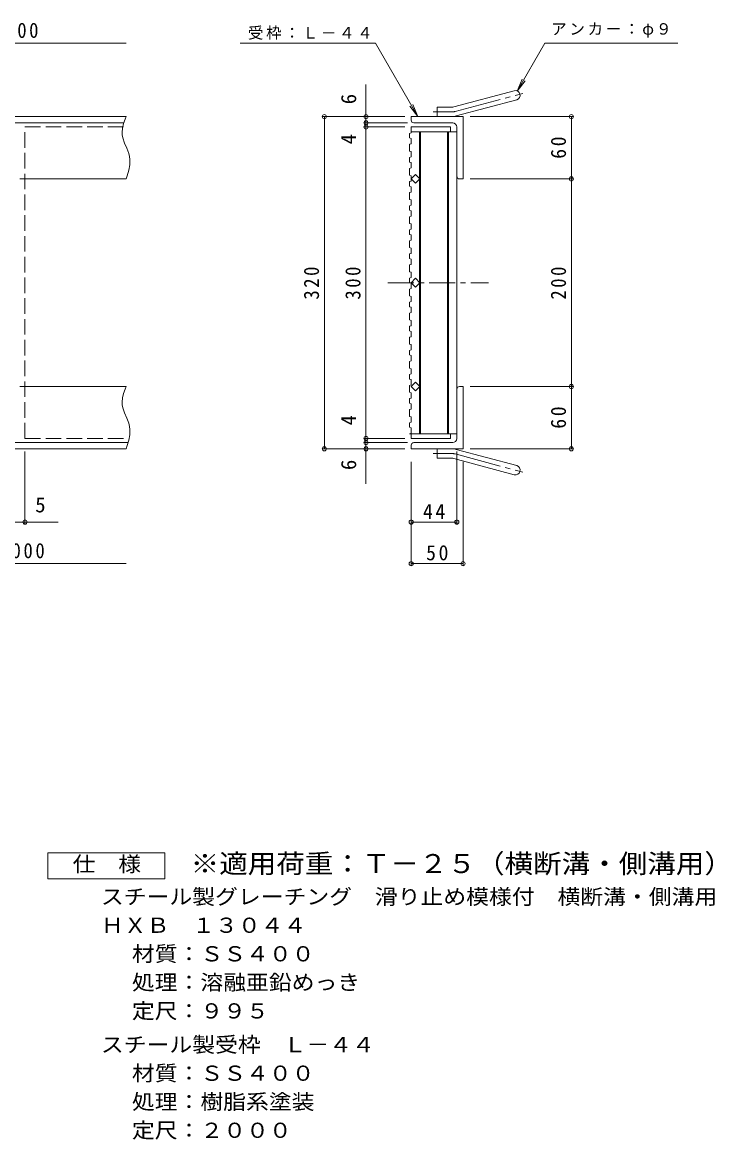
# Model space of a CAD drawing. Units: millimetres, scale not verified. Extents: x -848 to 876, y -685 to 646.
# Drawn here: x 209 to 876, y -560 to 516 of the extents above; entities that cross this region are included whole.
import ezdxf
from ezdxf.enums import TextEntityAlignment as Align

# ---------------------------------------------------------------- set-up
doc = ezdxf.new("R2010")
doc.units = ezdxf.units.MM
doc.header["$LTSCALE"] = 5
doc.header["$PDMODE"] = 32
doc.header["$PDSIZE"] = 4
for name, pattern in [('CHAIN1', [8, 5, -1, 1, -1]), ('CHAIN2', [12, 9, -1, 1, -1]), ('DASHED3', [4, 3, -1])]:
    doc.linetypes.add(name, pattern=pattern)
for name, color, linetype, lineweight in [('A-1_ピット', 2, 'Continuous', 9), ('A-2_蓋', 3, 'Continuous', 9), ('A-4_寸法', 7, 'Continuous', 9), ('A-A', 3, 'Continuous', 9), ('F-5_F-5ﾚｲﾔ', 2, 'Continuous', 9)]:
    doc.layers.add(name, color=color, linetype=linetype, lineweight=lineweight)
doc.styles.add('ＭＳ ゴシック', font='')
doc.styles.get('ＭＳ ゴシック').set_extended_font_data('MS Gothic')

msp = doc.modelspace()

# ---------------------------------------------------------------- linework, layer by layer
at = {"layer": 'A-1_ピット'}
for p, q in [((624.936, 435.002), (683.127, 450.594)), ((627.265, 426.309), (685.456, 441.901)), ((608.791, 425.695), (608.791, 434.696)), ((622.607, 434.696), (608.791, 434.696)), ((309.093, 425.695), (-790.907, 425.695)), ((583.792, 422.195), (583.792, 425.695)), ((633.791, 425.695), (583.792, 425.695)), ((633.791, 425.695), (633.791, 365.696)), ((306.693, 419.695), (-790.907, 419.695)), ((623.791, 419.695), (586.291, 419.695)), ((627.792, 415.695), (627.792, 368.195)), ((309.093, 365.696), (206.593, 365.696)), ((630.291, 365.696), (633.791, 365.696)), ((309.093, 165.695), (206.593, 165.695)), ((627.792, 115.695), (627.792, 163.195)), ((630.291, 165.695), (633.791, 165.695)), ((633.791, 165.695), (633.791, 105.695)), ((310.912, 111.695), (-790.907, 111.695)), ((583.792, 109.195), (583.792, 105.695)), ((623.791, 111.696), (586.291, 111.696)), ((633.791, 105.695), (583.792, 105.695)), ((608.791, 105.695), (608.791, 96.695)), ((627.265, 105.082), (685.456, 89.49)), ((622.607, 96.695), (608.791, 96.695)), ((624.936, 96.389), (683.127, 80.797))]:
    msp.add_line(p, q, dxfattribs=at)
at = {"layer": 'A-1_ピット', "linetype": 'CHAIN2'}
for p, q in [((626.101, 430.655), (691.267, 448.117)), ((622.606, 430.196), (604.987, 430.196)), ((622.606, 101.195), (604.987, 101.195)), ((626.101, 100.735), (691.267, 83.274))]:
    msp.add_line(p, q, dxfattribs=at)
at = {"layer": 'A-1_ピット'}
for points in [[(309.093, 425.695), (308.162, 423.218), (306.693, 418.955), (305.604, 414.717), (305.136, 410.519), (305.244, 408.11), (305.8, 405.196), (307.556, 400.222), (309.746, 395.267), (311.7, 390.282), (312.462, 387.358), (312.821, 384.407), (312.599, 379.248), (311.579, 374.024), (310.07, 368.758), (309.093, 365.696)], [(309.093, 105.695), (-790.907, 105.695), (-790.907, 165.695)], [(309.093, 165.695), (308.162, 163.218), (306.693, 158.955), (305.604, 154.717), (305.136, 150.519), (305.244, 148.109), (305.8, 145.196), (307.556, 140.221), (309.746, 135.266), (311.7, 130.282), (312.462, 127.358), (312.821, 124.406), (312.599, 119.248), (311.579, 114.023), (310.07, 108.758), (309.093, 105.695)]]:
    msp.add_lwpolyline(points, dxfattribs=at)
for centre, radius, start, end in [((684.291, 446.247), 4.5, 285.00014, 104.99991), ((622.607, 443.695), 9, 270, 285.00002), ((586.291, 422.195), 2.5, 180, 270), ((622.606, 443.695), 18, 270, 285), ((623.791, 415.695), 4, 0, 90), ((630.291, 368.195), 2.5, 180, 270), ((630.291, 163.195), 2.5, 90, 180), ((586.291, 109.195), 2.5, 90, 180), ((623.791, 115.695), 4, 270, 0), ((622.606, 87.696), 18, 75, 90), ((622.607, 87.696), 9, 74.99998, 90), ((684.291, 85.143), 4.5, 255.00009, 74.99986)]:
    msp.add_arc(centre, radius, start, end, dxfattribs=at)
at = {"layer": 'A-1_ピット', "linetype": 'CHAIN2'}
for centre, start, end in [((622.606, 443.695), 270, 284.99995), ((622.606, 87.696), 75.00005, 90)]:
    msp.add_arc(centre, 13.5, start, end, dxfattribs=at)
at = {"layer": 'A-2_蓋', "linetype": 'DASHED3'}
for p, q in [((211.593, 115.695), (211.593, 415.695)), ((211.593, 415.695), (306.693, 415.695)), ((211.593, 115.695), (310.912, 115.695))]:
    msp.add_line(p, q, dxfattribs=at)
at = {"layer": 'A-2_蓋'}
for p, q in [((583.792, 415.695), (621.791, 415.695)), ((583.792, 411.195), (627.792, 411.195)), ((591.791, 411.195), (591.791, 366.181)), ((592.791, 411.195), (592.791, 120.195)), ((618.791, 411.195), (618.791, 120.195)), ((619.791, 411.195), (619.791, 120.195)), ((621.791, 415.695), (621.791, 411.195)), ((627.792, 411.195), (627.792, 120.195)), ((591.791, 365.21), (591.791, 266.181)), ((591.791, 265.21), (591.791, 166.181)), ((591.791, 165.21), (591.791, 120.195)), ((582.291, 120.195), (627.792, 120.195)), ((583.792, 115.695), (583.792, 120.195)), ((621.791, 115.695), (621.791, 120.195)), ((583.792, 115.695), (621.791, 115.695))]:
    msp.add_line(p, q, dxfattribs=at)
at = {"layer": 'A-2_蓋', "linetype": 'CHAIN1'}
msp.add_line((561.252, 265.695), (658.317, 265.695), dxfattribs=at)
at = {"layer": 'A-2_蓋'}
for points in [[(592.277, 365.696), (588.034, 361.453), (583.792, 365.696), (588.034, 369.938)], [(592.277, 265.696), (588.034, 261.453), (583.792, 265.696), (588.034, 269.938)], [(592.277, 165.696), (588.034, 161.453), (583.792, 165.696), (588.034, 169.938)]]:
    msp.add_lwpolyline(points, close=True, dxfattribs=at)
at = {"layer": 'A-4_寸法'}
for p, q in [((-790.907, 496.295), (309.093, 496.295)), ((549.414, 496.295), (418.922, 496.295)), ((590.175, 425.695), (549.414, 496.295)), ((540.175, 71.887), (540.175, 456.492)), ((685.925, 450.145), (690.708, 461.693)), ((685.925, 450.145), (693.534, 460.062)), ((590.175, 425.695), (582.565, 435.612)), ((590.175, 425.695), (585.391, 437.244)), ((577.675, 425.695), (498.675, 425.695)), ((500.175, 105.695), (500.175, 425.695)), ((640.675, 425.695), (739.675, 425.695)), ((738.175, 105.695), (738.175, 425.695)), ((580.175, 419.696), (538.675, 419.696)), ((577.675, 415.695), (538.675, 415.695)), ((640.675, 365.696), (739.675, 365.696)), ((640.675, 165.695), (739.675, 165.695)), ((577.675, 115.695), (538.675, 115.695)), ((580.175, 111.695), (538.675, 111.695)), ((211.593, 103.195), (211.593, 33.595)), ((577.675, 105.695), (498.675, 105.695)), ((627.792, 103.195), (627.792, 33.595)), ((640.675, 105.695), (739.675, 105.695)), ((583.792, 93.195), (583.792, -6.405)), ((633.791, 93.195), (633.791, -6.405)), ((-848.132, 35.095), (243.661, 35.095)), ((583.792, 35.095), (627.792, 35.095)), ((-790.907, -4.905), (309.093, -4.905)), ((583.792, -4.905), (633.791, -4.905))]:
    msp.add_line(p, q, dxfattribs=at)
msp.add_lwpolyline([(685.925, 450.145), (712.57, 496.295), (840.861, 496.295)], dxfattribs=at)
for p in [(500.175, 425.695), (540.175, 425.695), (540.175, 419.696), (738.175, 425.695), (540.175, 415.695), (738.175, 365.696), (738.175, 165.695), (500.175, 105.695), (540.175, 115.695), (540.175, 111.695), (540.175, 105.695), (738.175, 105.695), (211.593, 35.095), (583.792, 35.095), (627.792, 35.095), (583.792, -4.905), (633.791, -4.905)]:
    msp.add_point(p, dxfattribs=at)
at = {"layer": 'A-A'}
for p, q in [((582.291, 409.541), (583.792, 410.052)), ((583.792, 415.695), (583.792, 410.052)), ((582.291, 398.997), (583.792, 399.509)), ((583.792, 391.939), (583.792, 386.826)), ((582.291, 386.314), (583.792, 386.826)), ((582.291, 375.771), (583.792, 376.283)), ((583.792, 368.713), (583.792, 363.599)), ((582.291, 363.088), (583.792, 363.599)), ((582.291, 352.545), (583.792, 353.056)), ((583.792, 345.486), (583.792, 340.373)), ((582.291, 339.861), (583.792, 340.373)), ((583.792, 334.943), (583.792, 329.83)), ((582.291, 329.318), (583.792, 329.83)), ((582.291, 316.635), (583.792, 317.146)), ((583.792, 322.259), (583.792, 317.146)), ((582.291, 306.092), (583.792, 306.603)), ((583.792, 311.717), (583.792, 306.603)), ((582.291, 293.409), (583.792, 293.92)), ((583.792, 299.033), (583.792, 293.92)), ((582.291, 282.865), (583.792, 283.377)), ((583.792, 288.49), (583.792, 283.377)), ((582.291, 270.182), (583.792, 270.693)), ((583.792, 275.807), (583.792, 270.693)), ((582.291, 259.639), (583.792, 260.15)), ((583.792, 265.264), (583.792, 260.15)), ((583.792, 252.58), (583.792, 247.467)), ((582.291, 246.956), (583.792, 247.467)), ((582.291, 236.412), (583.792, 236.924)), ((583.792, 242.037), (583.792, 236.924)), ((583.792, 229.354), (583.792, 224.241)), ((582.291, 223.729), (583.792, 224.241)), ((583.792, 218.811), (583.792, 213.697)), ((582.291, 213.186), (583.792, 213.697)), ((583.792, 206.127), (583.792, 201.014)), ((582.291, 200.503), (583.792, 201.014)), ((583.792, 195.584), (583.792, 190.471)), ((582.291, 189.959), (583.792, 190.471)), ((582.291, 177.276), (583.792, 177.787)), ((583.792, 182.9), (583.792, 177.787)), ((583.792, 172.357), (583.792, 167.244)), ((582.291, 166.732), (583.792, 167.244)), ((582.291, 154.05), (583.792, 154.561)), ((583.792, 159.674), (583.792, 154.561)), ((582.291, 143.506), (583.792, 144.017)), ((583.792, 149.131), (583.792, 144.017)), ((582.291, 130.823), (583.792, 131.334)), ((583.792, 136.447), (583.792, 131.334)), ((582.291, 120.279), (583.792, 120.791)), ((582.291, 120.279), (582.291, 120.195)), ((583.792, 125.904), (583.792, 120.791))]:
    msp.add_line(p, q, dxfattribs=at)
for points in [[(582.291, 409.541), (582.291, 405.133), (583.792, 404.622), (583.792, 399.509)], [(582.291, 398.997), (582.291, 392.45), (583.792, 391.939)], [(582.291, 386.314), (582.291, 381.907), (583.792, 381.396), (583.792, 376.283)], [(582.291, 375.771), (582.291, 369.224), (583.792, 368.713)], [(582.291, 363.088), (582.291, 358.68), (583.792, 358.169), (583.792, 353.056)], [(582.291, 352.545), (582.291, 345.997), (583.792, 345.486)], [(582.291, 339.861), (582.291, 335.454), (583.792, 334.943)], [(582.291, 329.318), (582.291, 322.771), (583.792, 322.259)], [(582.291, 316.635), (582.291, 312.228), (583.792, 311.717)], [(582.291, 306.092), (582.291, 299.545), (583.792, 299.033)], [(582.291, 293.409), (582.291, 289.002), (583.792, 288.49)], [(582.291, 282.865), (582.291, 276.318), (583.792, 275.807)], [(582.291, 270.182), (582.291, 265.775), (583.792, 265.264)], [(582.291, 259.639), (582.291, 253.092), (583.792, 252.58)], [(582.291, 246.956), (582.291, 242.549), (583.792, 242.037)], [(582.291, 236.412), (582.291, 229.865), (583.792, 229.354)], [(582.291, 223.729), (582.291, 219.322), (583.792, 218.811)], [(582.291, 213.186), (582.291, 206.638), (583.792, 206.127)], [(582.291, 200.503), (582.291, 196.095), (583.792, 195.584)], [(582.291, 189.959), (582.291, 183.412), (583.792, 182.9)], [(582.291, 177.276), (582.291, 172.868), (583.792, 172.357)], [(582.291, 166.732), (582.291, 160.185), (583.792, 159.674)], [(582.291, 154.05), (582.291, 149.642), (583.792, 149.131)], [(582.291, 143.506), (582.291, 136.959), (583.792, 136.447)], [(582.291, 130.823), (582.291, 126.415), (583.792, 125.904)]]:
    msp.add_lwpolyline(points, dxfattribs=at)
at = {"layer": 'F-5_F-5ﾚｲﾔ'}
msp.add_lwpolyline([(233.792, -308.47), (233.792, -283.47), (346.292, -283.47), (346.292, -308.47)], close=True, dxfattribs=at)

# ---------------------------------------------------------------- texts
at = {"layer": 'A-4_寸法', "color": 2, "style": 'ＭＳ ゴシック'}
for s, p in [('6', (535.175, 437.588)), ('4', (535.175, 398.964)), ('4', (535.175, 128.241)), ('6', (535.175, 85.214))]:
    msp.add_text(s, height=14.66, rotation=90, dxfattribs=at).set_placement(p, align=Align.BOTTOM_LEFT)
msp.add_text('5', height=14.66, dxfattribs=at).set_placement((221.521, 40.095), align=Align.BOTTOM_LEFT)
at = {"layer": 'A-4_寸法', "color": 2, "char_height": 14.66, "attachment_point": 7, "style": 'ＭＳ ゴシック'}
for s, insert in [('\\T1.27;\\W0.9;500', (192.843, 501.295)), ('\\T1.27;\\W0.95;44', (595.167, 38.095)), ('\\T1.28;\\W0.9;2000', (187.218, 0.095)), ('\\T1.27;\\W0.95;50', (598.167, -1.905))]:
    msp.add_mtext(s, dxfattribs=dict(at, insert=insert))
at = {"layer": 'A-4_寸法', "char_height": 11, "attachment_point": 7, "style": 'ＭＳ ゴシック'}
for s, insert in [('\\T1.17;受枠：Ｌ－４４', (426.424, 499.672)), ('\\T1.17;アンカー：φ９', (718.66, 501.695))]:
    msp.add_mtext(s, dxfattribs=dict(at, insert=insert))
at = {"layer": 'A-4_寸法', "color": 2, "char_height": 14.66, "attachment_point": 7, "rotation": 90, "style": 'ＭＳ ゴシック'}
for s, insert in [('\\T1.27;\\W0.95;60', (733.175, 385.071)), ('\\T1.27;\\W0.9;320', (495.175, 249.445)), ('\\T1.27;\\W0.9;300', (535.175, 249.445)), ('\\T1.27;\\W0.9;200', (733.175, 249.445)), ('\\T1.27;\\W0.95;60', (733.175, 125.07))]:
    msp.add_mtext(s, dxfattribs=dict(at, insert=insert))
at = {"layer": 'F-5_F-5ﾚｲﾔ', "style": 'ＭＳ ゴシック', "width": 1.1}
for s, p in [('仕\u3000様', (257.542, -305.97)), ('スチール製グレーチング\u3000滑り止め模様付\u3000横断溝・側溝用', (284.837, -337.431)), ('ＨＸＢ\u3000１３０４４', (284.837, -364.931)), ('材質：ＳＳ４００', (314.693, -392.43)), ('処理：溶融亜鉛めっき', (314.693, -419.93)), ('定尺：９９５', (314.693, -447.431)), ('スチール製受枠\u3000Ｌ－４４', (284.837, -479.93)), ('材質：ＳＳ４００', (314.693, -507.43)), ('処理：樹脂系塗装', (314.693, -534.93)), ('定尺：２０００', (314.693, -562.43))]:
    msp.add_text(s, height=14.66, dxfattribs=at).set_placement(p, align=Align.BOTTOM_LEFT)
at = {"layer": 'F-5_F-5ﾚｲﾔ', "color": 3, "style": 'ＭＳ ゴシック', "width": 1.1}
msp.add_text('※適用荷重：Ｔ－２５（横断溝・側溝用）', height=18.33, dxfattribs=at).set_placement((371.292, -308.47), align=Align.BOTTOM_LEFT)

doc.saveas('drawing.dxf')
